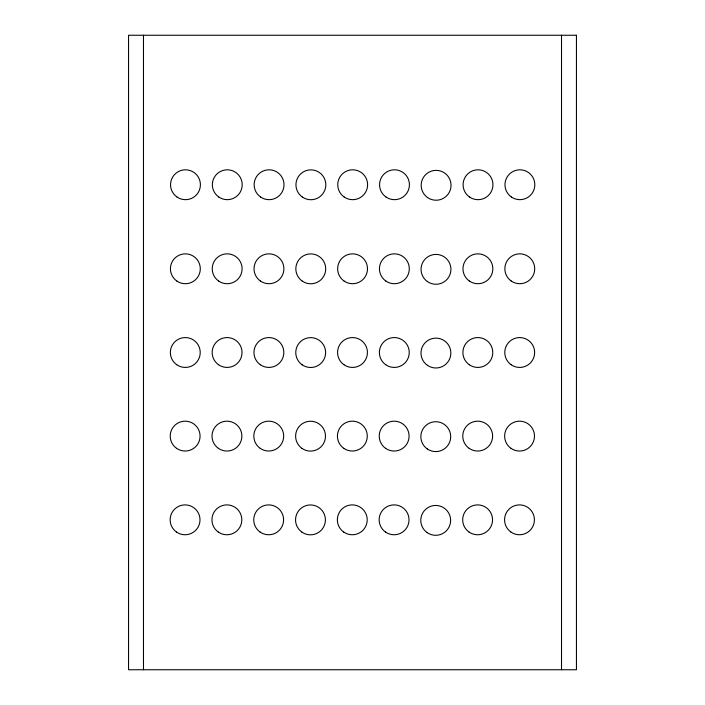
<?xml version="1.0" encoding="UTF-8"?>
<svg xmlns="http://www.w3.org/2000/svg" width="705" height="705" viewBox="0 0 705 705"><rect width="100%" height="100%" fill="white"/><g stroke="black" fill="none" stroke-linecap="round" stroke-linejoin="round"><path stroke-width="1.06" d="M561.515 35.25L561.515 669.75M143.485 35.25L143.485 669.75M576.443 35.25L128.557 35.25L128.557 669.75L576.443 669.75L576.443 35.25M343.961 364.749A14.928 14.928 0 0 0 367.375 353.769A14.928 14.928 0 0 0 346.164 338.982A14.928 14.928 0 0 0 343.961 364.749M385.767 364.749A14.928 14.928 0 0 0 409.182 353.769A14.928 14.928 0 0 0 387.962 338.982A14.928 14.928 0 0 0 385.767 364.749M427.38 365.305A14.928 14.928 0 0 0 450.795 354.324A14.928 14.928 0 0 0 429.583 339.537A14.928 14.928 0 0 0 427.38 365.305M302.163 364.811A14.928 14.928 0 0 0 325.569 353.831A14.928 14.928 0 0 0 304.357 339.043A14.928 14.928 0 0 0 302.163 364.811M260.356 364.749A14.928 14.928 0 0 0 283.771 353.769A14.928 14.928 0 0 0 262.56 338.982A14.928 14.928 0 0 0 260.356 364.749M218.559 364.749A14.928 14.928 0 0 0 241.965 353.769A14.928 14.928 0 0 0 220.753 338.982A14.928 14.928 0 0 0 218.559 364.749M176.752 364.749A14.928 14.928 0 0 0 200.167 353.769A14.928 14.928 0 0 0 178.955 338.982A14.928 14.928 0 0 0 176.752 364.749M469.301 364.749A14.928 14.928 0 0 0 492.716 353.769A14.928 14.928 0 0 0 471.495 338.982A14.928 14.928 0 0 0 469.301 364.749M511.169 364.749A14.928 14.928 0 0 0 534.584 353.769A14.928 14.928 0 0 0 513.372 338.982A14.928 14.928 0 0 0 511.169 364.749M344.04 281.031A14.928 14.928 0 0 0 367.446 270.05A14.928 14.928 0 0 0 346.234 255.263A14.928 14.928 0 0 0 344.04 281.031M385.838 281.031A14.928 14.928 0 0 0 409.252 270.05A14.928 14.928 0 0 0 388.032 255.263A14.928 14.928 0 0 0 385.838 281.031M427.45 281.586A14.928 14.928 0 0 0 450.865 270.605A14.928 14.928 0 0 0 429.653 255.818A14.928 14.928 0 0 0 427.45 281.586M302.233 281.092A14.928 14.928 0 0 0 325.648 270.112A14.928 14.928 0 0 0 304.428 255.325A14.928 14.928 0 0 0 302.233 281.092M260.427 281.031A14.928 14.928 0 0 0 283.842 270.05A14.928 14.928 0 0 0 262.63 255.263A14.928 14.928 0 0 0 260.427 281.031M218.629 281.031A14.928 14.928 0 0 0 242.044 270.05A14.928 14.928 0 0 0 220.824 255.263A14.928 14.928 0 0 0 218.629 281.031M176.823 281.031A14.928 14.928 0 0 0 200.238 270.05A14.928 14.928 0 0 0 179.026 255.263A14.928 14.928 0 0 0 176.823 281.031M469.371 281.031A14.928 14.928 0 0 0 492.786 270.05A14.928 14.928 0 0 0 471.575 255.263A14.928 14.928 0 0 0 469.371 281.031M511.248 281.031A14.928 14.928 0 0 0 534.654 270.05A14.928 14.928 0 0 0 513.443 255.263A14.928 14.928 0 0 0 511.248 281.031M343.749 532.072A14.928 14.928 0 0 0 367.155 521.092A14.928 14.928 0 0 0 345.943 506.305A14.928 14.928 0 0 0 343.749 532.072M385.547 532.072A14.928 14.928 0 0 0 408.962 521.092A14.928 14.928 0 0 0 387.741 506.305A14.928 14.928 0 0 0 385.547 532.072M427.168 532.627A14.928 14.928 0 0 0 450.574 521.647A14.928 14.928 0 0 0 429.363 506.86A14.928 14.928 0 0 0 427.168 532.627M301.943 532.134A14.928 14.928 0 0 0 325.357 521.154A14.928 14.928 0 0 0 304.137 506.366A14.928 14.928 0 0 0 301.943 532.134M260.136 532.072A14.928 14.928 0 0 0 283.551 521.092A14.928 14.928 0 0 0 262.339 506.305A14.928 14.928 0 0 0 260.136 532.072M218.338 532.072A14.928 14.928 0 0 0 241.753 521.092A14.928 14.928 0 0 0 220.533 506.305A14.928 14.928 0 0 0 218.338 532.072M176.532 532.072A14.928 14.928 0 0 0 199.947 521.092A14.928 14.928 0 0 0 178.735 506.305A14.928 14.928 0 0 0 176.532 532.072M469.081 532.072A14.928 14.928 0 0 0 492.495 521.092A14.928 14.928 0 0 0 471.284 506.305A14.928 14.928 0 0 0 469.081 532.072M510.958 532.072A14.928 14.928 0 0 0 534.364 521.092A14.928 14.928 0 0 0 513.152 506.305A14.928 14.928 0 0 0 510.958 532.072M343.82 448.354A14.928 14.928 0 0 0 367.226 437.373A14.928 14.928 0 0 0 346.014 422.586A14.928 14.928 0 0 0 343.82 448.354M385.617 448.354A14.928 14.928 0 0 0 409.032 437.373A14.928 14.928 0 0 0 387.82 422.586A14.928 14.928 0 0 0 385.617 448.354M427.239 448.909A14.928 14.928 0 0 0 450.645 437.928A14.928 14.928 0 0 0 429.433 423.141A14.928 14.928 0 0 0 427.239 448.909M302.013 448.415A14.928 14.928 0 0 0 325.428 437.435A14.928 14.928 0 0 0 304.216 422.648A14.928 14.928 0 0 0 302.013 448.415M260.215 448.354A14.928 14.928 0 0 0 283.621 437.373A14.928 14.928 0 0 0 262.41 422.586A14.928 14.928 0 0 0 260.215 448.354M218.409 448.354A14.928 14.928 0 0 0 241.824 437.373A14.928 14.928 0 0 0 220.612 422.586A14.928 14.928 0 0 0 218.409 448.354M176.611 448.354A14.928 14.928 0 0 0 200.017 437.373A14.928 14.928 0 0 0 178.806 422.586A14.928 14.928 0 0 0 176.611 448.354M469.16 448.354A14.928 14.928 0 0 0 492.566 437.373A14.928 14.928 0 0 0 471.354 422.586A14.928 14.928 0 0 0 469.16 448.354M511.028 448.354A14.928 14.928 0 0 0 534.443 437.373A14.928 14.928 0 0 0 513.222 422.586A14.928 14.928 0 0 0 511.028 448.354M344.146 196.986A14.928 14.928 0 0 0 367.561 186.005A14.928 14.928 0 0 0 346.349 171.218A14.928 14.928 0 0 0 344.146 196.986M385.952 196.986A14.928 14.928 0 0 0 409.367 186.005A14.928 14.928 0 0 0 388.147 171.218A14.928 14.928 0 0 0 385.952 196.986M427.565 197.541A14.928 14.928 0 0 0 450.98 186.561A14.928 14.928 0 0 0 429.768 171.773A14.928 14.928 0 0 0 427.565 197.541M302.348 197.047A14.928 14.928 0 0 0 325.763 186.067A14.928 14.928 0 0 0 304.542 171.28A14.928 14.928 0 0 0 302.348 197.047M260.542 196.986A14.928 14.928 0 0 0 283.956 186.005A14.928 14.928 0 0 0 262.745 171.218A14.928 14.928 0 0 0 260.542 196.986M218.744 196.986A14.928 14.928 0 0 0 242.15 186.005A14.928 14.928 0 0 0 220.938 171.218A14.928 14.928 0 0 0 218.744 196.986M176.937 196.986A14.928 14.928 0 0 0 200.352 186.005A14.928 14.928 0 0 0 179.141 171.218A14.928 14.928 0 0 0 176.937 196.986M469.486 196.986A14.928 14.928 0 0 0 492.901 186.005A14.928 14.928 0 0 0 471.689 171.218A14.928 14.928 0 0 0 469.486 196.986M511.363 196.986A14.928 14.928 0 0 0 534.769 186.005A14.928 14.928 0 0 0 513.557 171.218A14.928 14.928 0 0 0 511.363 196.986"/></g></svg>
